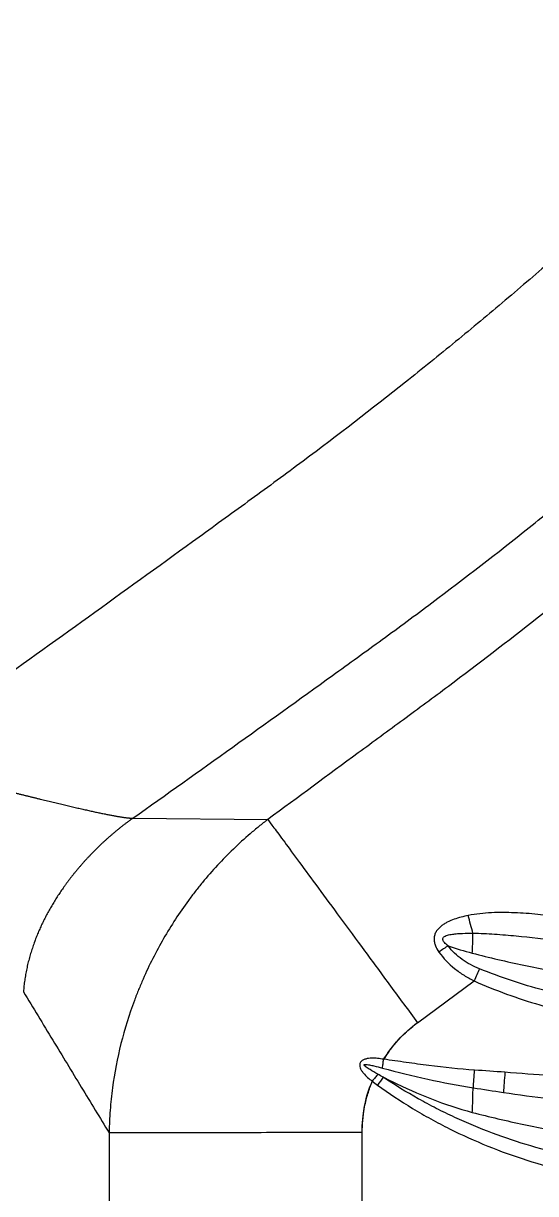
# Model space of a CAD drawing. Extents: x -2 to 78, y -19 to 124.
# Drawn here: x 20.94 to 24.96, y 42.78 to 51.96 of the extents above; entities that cross this region are included whole.
import ezdxf

# ---------------------------------------------------------------- set-up
doc = ezdxf.new("R2010")
doc.units = 0
doc.header["$MEASUREMENT"] = 0
doc.layers.add('1', color=4, linetype='Continuous')
doc.layers.add('GEOMETRY', color=2, linetype='Continuous', lineweight=25)

# ---------------------------------------------------------------- blocks, each defined once
blk = doc.blocks.new('2026 BEAM 220')
at = {"layer": 'GEOMETRY'}
for p, q in [((23.7796, 45.7238), (24.8385, 45.7143)), ((26.0123, 44.1193), (26.4581, 44.448)), ((26.0123, 44.1193), (26.4566, 44.4464)), ((23.5936, 43.2542), (23.5958, 41.6497)), ((23.5936, 43.2542), (23.5958, 41.6497)), ((25.5782, 42.5969), (25.5773, 43.257))]:
    blk.add_line(p, q, dxfattribs=at)
at = {"layer": 'GEOMETRY', "flags": 128}
for points in [[(26.4986, 44.5419), (26.4936, 44.5306), (26.4885, 44.519), (26.4833, 44.5073), (26.4781, 44.4953), (26.4728, 44.4832), (26.4674, 44.471), (26.462, 44.4587), (26.4566, 44.4464)], [(25.7376, 43.7628), (25.7387, 43.7713), (25.7398, 43.7798), (25.741, 43.7885), (25.7421, 43.7971), (25.7433, 43.8058), (25.7444, 43.8145), (25.7456, 43.8233), (25.7467, 43.8321)], [(26.698, 43.7299), (26.6964, 43.7085), (26.6948, 43.6873), (26.6932, 43.6664), (26.6917, 43.6459), (26.6902, 43.6261), (26.6888, 43.607), (26.6874, 43.5889), (26.6861, 43.5718)], [(25.7002, 43.7152), (25.695, 43.7084), (25.6898, 43.7016), (25.6846, 43.6947), (25.6793, 43.6878), (25.674, 43.6809), (25.6686, 43.6739), (25.6633, 43.6669), (25.658, 43.6599)]]:
    blk.add_lwpolyline(points, dxfattribs=at)
at = {"layer": 'GEOMETRY'}
for points, knots in [([(15.9772, 49.218), (15.9742, 49.2559), (15.9681, 49.3311), (15.9589, 49.4429), (15.9499, 49.5527), (15.941, 49.6603), (15.9322, 49.7656), (15.9236, 49.8686), (15.9152, 49.9692), (15.9076, 50.0586), (15.9014, 50.1323), (15.8971, 50.1857), (15.8925, 50.2429), (15.887, 50.3088), (15.8737, 50.4695), (15.8553, 50.6878), (15.8316, 50.9638), (15.8094, 51.2157), (15.7923, 51.411), (15.7789, 51.5577), (15.7703, 51.6529), (15.7621, 51.7516), (15.7527, 51.8785), (15.7432, 52.0365), (15.7349, 52.2311), (15.7302, 52.4206), (15.729, 52.6077), (15.7312, 52.7929), (15.7374, 53.0196), (15.7533, 53.3387), (15.7827, 53.7029), (15.8231, 54.0582), (15.865, 54.3611), (15.9045, 54.6045), (15.9464, 54.8329), (15.9866, 55.0367), (16.0252, 55.2153), (16.0568, 55.3541), (16.0795, 55.4508), (16.1042, 55.5507), (16.1371, 55.6769), (16.1809, 55.8323), (16.2579, 56.0808), (16.3657, 56.388), (16.4967, 56.7097), (16.6225, 56.9866), (16.7371, 57.22), (16.8585, 57.4496), (16.9866, 57.6753), (17.1211, 57.8972), (17.2308, 58.0668), (17.3157, 58.1928), (17.3724, 58.2753), (17.431, 58.359), (17.5069, 58.4663), (17.6018, 58.5985), (17.7575, 58.8102), (17.9576, 59.0733), (18.2823, 59.482), (18.7091, 59.9862), (19.2544, 60.5788), (19.8326, 61.1559), (20.4273, 61.701), (21.0215, 62.2022), (21.4742, 62.5539), (21.7802, 62.7791), (21.9405, 62.8944), (22.1019, 63.008), (22.3181, 63.1563), (22.5933, 63.3317), (23.0444, 63.5925), (23.5149, 63.824), (23.9964, 64.0207), (24.3047, 64.1293), (24.5498, 64.2053), (24.7039, 64.2489), (24.828, 64.2814), (24.9263, 64.3058), (25.0221, 64.3285), (25.1617, 64.3605), (25.3495, 64.4014), (25.601, 64.4512), (25.8386, 64.4935), (26.0556, 64.5278), (26.2286, 64.552), (26.4184, 64.5762), (26.7095, 64.6089), (27.0442, 64.636), (27.4341, 64.6556), (27.7774, 64.6626), (28.0968, 64.6585), (28.34, 64.6492), (28.5282, 64.6383), (28.6875, 64.626), (28.8124, 64.6148), (28.916, 64.6052), (29.0235, 64.5956), (29.1475, 64.5846), (29.2717, 64.5737), (29.3961, 64.5628), (29.5206, 64.552), (29.6638, 64.5397), (29.8267, 64.5259), (30.0103, 64.5106), (30.1967, 64.4951), (30.3218, 64.485), (30.3848, 64.4798)], [0, 0, 0, 0, 0.004843, 0.009597, 0.014259, 0.018824, 0.023288, 0.027649, 0.031902, 0.036044, 0.038979, 0.041234, 0.042806, 0.046206, 0.049569, 0.0631, 0.073734, 0.084274, 0.094702, 0.098191, 0.10261, 0.106587, 0.110504, 0.118424, 0.126236, 0.134649, 0.141909, 0.149385, 0.157539, 0.16991, 0.188751, 0.202442, 0.213743, 0.226144, 0.232543, 0.242037, 0.251419, 0.254734, 0.259311, 0.263468, 0.267206, 0.275095, 0.282994, 0.29863, 0.314326, 0.324732, 0.335103, 0.345445, 0.355763, 0.366062, 0.376348, 0.379786, 0.384124, 0.38823, 0.391914, 0.399723, 0.407527, 0.423047, 0.438823, 0.4692, 0.50094, 0.533647, 0.565342, 0.595929, 0.625332, 0.633089, 0.640944, 0.648735, 0.656515, 0.672089, 0.68755, 0.718639, 0.734756, 0.750053, 0.758024, 0.765742, 0.769424, 0.773559, 0.778002, 0.781367, 0.79094, 0.801339, 0.812566, 0.820368, 0.828172, 0.833921, 0.843802, 0.864083, 0.875183, 0.891911, 0.906487, 0.914738, 0.922093, 0.929892, 0.934582, 0.93769, 0.942849, 0.948025, 0.953217, 0.958422, 0.963638, 0.96886, 0.976435, 0.984159, 0.992018, 1, 1, 1, 1]), ([(33.3777, 57.342), (32.9836, 56.7991), (32.587, 56.2567), (32.1381, 55.6471), (32.0881, 55.5793), (31.9882, 55.4439), (31.9382, 55.3761), (31.7873, 55.1737), (31.6857, 55.0394), (31.3777, 54.6391), (31.1683, 54.3752), (30.7413, 53.8537), (30.5237, 53.5959), (30.1911, 53.2139), (30.0792, 53.0874), (29.8534, 52.8358), (29.7394, 52.7107), (29.1652, 52.0903), (28.6917, 51.6091), (27.717, 50.6764), (27.2158, 50.225), (26.5717, 49.6796), (26.442, 49.5714), (26.1808, 49.357), (26.0494, 49.2507), (25.6528, 48.935), (25.3855, 48.7288), (25.0478, 48.4764), (24.9801, 48.4262), (24.8443, 48.3263), (24.7761, 48.2767), (24.5718, 48.1279), (24.4356, 48.0289), (24.0269, 47.7325), (23.7545, 47.5356), (22.9373, 46.9471), (22.3927, 46.5576), (21.8481, 46.1711)], [0, 0, 0, 0, 0.125, 0.125, 0.140625, 0.140625, 0.15625, 0.15625, 0.1875, 0.1875, 0.25, 0.25, 0.3125, 0.3125, 0.34375, 0.34375, 0.375, 0.375, 0.5, 0.5, 0.625, 0.625, 0.65625, 0.65625, 0.6875, 0.6875, 0.75, 0.75, 0.765625, 0.765625, 0.78125, 0.78125, 0.8125, 0.8125, 0.875, 0.875, 1, 1, 1, 1]), ([(23.7796, 45.7238), (24.3021, 46.0947), (24.8241, 46.4682), (25.4109, 46.8914), (25.4761, 46.9384), (25.6064, 47.0326), (25.6716, 47.0798), (25.8666, 47.222), (25.996, 47.3177), (26.3821, 47.6078), (26.6369, 47.8049), (27.0153, 48.1062), (27.1407, 48.2075), (27.39, 48.4118), (27.5139, 48.5147), (27.8832, 48.8261), (28.1263, 49.037), (28.8464, 49.6796), (29.3142, 50.1211), (29.9975, 50.8032), (30.2221, 51.0338), (30.5545, 51.3848), (30.6646, 51.5026), (30.8831, 51.7399), (30.9916, 51.8594), (31.5293, 52.46), (31.9449, 52.9513), (32.5467, 53.7045), (32.7436, 53.9583), (32.9854, 54.2789), (33.0335, 54.3432), (33.1293, 54.4721), (33.1769, 54.5367), (33.3193, 54.731), (33.4141, 54.8605), (33.8871, 55.5085), (34.2632, 56.0276), (34.6367, 56.5474)], [0, 0, 0, 0, 0.125, 0.125, 0.140625, 0.140625, 0.15625, 0.15625, 0.1875, 0.1875, 0.25, 0.25, 0.28125, 0.28125, 0.3125, 0.3125, 0.375, 0.375, 0.5, 0.5, 0.5625, 0.5625, 0.59375, 0.59375, 0.625, 0.625, 0.75, 0.75, 0.8125, 0.8125, 0.828125, 0.828125, 0.84375, 0.84375, 0.875, 0.875, 1, 1, 1, 1]), ([(34.7363, 55.6173), (34.5609, 55.382), (34.3855, 55.1468), (34.1224, 54.7939), (34.0347, 54.6763), (33.8593, 54.441), (33.7717, 54.3233), (33.3329, 53.7354), (32.9711, 53.2739), (32.2259, 52.3687), (31.8425, 51.925), (31.2511, 51.2727), (31.0513, 51.0575), (30.6462, 50.6316), (30.4409, 50.4209), (29.4035, 49.3812), (28.5374, 48.5925), (27.1842, 47.473), (26.7242, 47.1105), (26.1964, 46.7147), (26.1377, 46.6709), (26.0198, 46.5836), (25.9607, 46.5402), (25.7836, 46.4098), (25.4292, 46.149), (25.0748, 45.8881), (24.8386, 45.7142)], [0, 0, 0, 0, 0.0625, 0.0625, 0.09375, 0.09375, 0.125, 0.125, 0.25, 0.25, 0.375, 0.375, 0.4375, 0.4375, 0.5, 0.5, 0.75, 0.75, 0.875, 0.875, 0.890625, 0.890625, 0.90625, 0.90625, 0.9375, 1, 1, 1, 1]), ([(34.7363, 55.6173), (34.5609, 55.382), (34.3855, 55.1468), (34.1224, 54.7939), (34.0347, 54.6763), (33.8593, 54.441), (33.7717, 54.3233), (33.3329, 53.7354), (32.9711, 53.2739), (32.2259, 52.3687), (31.8425, 51.925), (31.2511, 51.2727), (31.0513, 51.0575), (30.6462, 50.6316), (30.4409, 50.4209), (29.4035, 49.3812), (28.5374, 48.5925), (27.1842, 47.473), (26.7242, 47.1105), (26.1964, 46.7147), (26.1377, 46.6709), (26.0198, 46.5836), (25.9607, 46.5402), (25.7836, 46.4098), (25.4292, 46.149), (25.0748, 45.8881), (24.8386, 45.7142)], [0, 0, 0, 0, 0.0625, 0.0625, 0.09375, 0.09375, 0.125, 0.125, 0.25, 0.25, 0.375, 0.375, 0.4375, 0.4375, 0.5, 0.5, 0.75, 0.75, 0.875, 0.875, 0.890625, 0.890625, 0.90625, 0.90625, 0.9375, 1, 1, 1, 1]), ([(21.8481, 46.1711), (21.8552, 46.1693), (21.8694, 46.1658), (21.8908, 46.1605), (21.9125, 46.1552), (21.9345, 46.1498), (21.9567, 46.1444), (21.9791, 46.1389), (22.0017, 46.1333), (22.0246, 46.1278), (22.0476, 46.1221), (22.0709, 46.1165), (22.0943, 46.1107), (22.1179, 46.105), (22.1416, 46.0992), (22.1655, 46.0933), (22.1896, 46.0874), (22.2138, 46.0815), (22.2381, 46.0756), (22.2626, 46.0696), (22.2871, 46.0636), (22.3118, 46.0575), (22.3365, 46.0514), (22.3614, 46.0453), (22.3863, 46.0392), (22.4112, 46.033), (22.4363, 46.0268), (22.4613, 46.0206), (22.4864, 46.0144), (22.5116, 46.0082), (22.5368, 46.002), (22.5619, 45.9957), (22.5871, 45.9895), (22.6123, 45.9833), (22.6374, 45.977), (22.6625, 45.9708), (22.6876, 45.9645), (22.7127, 45.9583), (22.7376, 45.9521), (22.7626, 45.9459), (22.7874, 45.9398), (22.8122, 45.9336), (22.8368, 45.9275), (22.8614, 45.9214), (22.8859, 45.9153), (22.9102, 45.9093), (22.9344, 45.9033), (22.9585, 45.8974), (22.9824, 45.8915), (23.0062, 45.8856), (23.0297, 45.8798), (23.0532, 45.8741), (23.0764, 45.8684), (23.0994, 45.8628), (23.1222, 45.8573), (23.1449, 45.8518), (23.1672, 45.8464), (23.1894, 45.8411), (23.2113, 45.8358), (23.233, 45.8306), (23.2544, 45.8256), (23.2755, 45.8206), (23.2963, 45.8157), (23.3169, 45.8109), (23.3371, 45.8062), (23.3571, 45.8016), (23.3767, 45.7971), (23.396, 45.7927), (23.415, 45.7885), (23.4336, 45.7843), (23.4519, 45.7803), (23.4698, 45.7764), (23.4873, 45.7726), (23.5045, 45.7689), (23.5212, 45.7654), (23.5376, 45.762), (23.5536, 45.7587), (23.5691, 45.7556), (23.5842, 45.7526), (23.5989, 45.7497), (23.6132, 45.747), (23.6269, 45.7444), (23.6403, 45.742), (23.6531, 45.7397), (23.6655, 45.7376), (23.6774, 45.7356), (23.6889, 45.7338), (23.6998, 45.7321), (23.7102, 45.7306), (23.7201, 45.7292), (23.7294, 45.728), (23.7383, 45.7269), (23.7466, 45.726), (23.7543, 45.7253), (23.7615, 45.7247), (23.7681, 45.7242), (23.7742, 45.7239), (23.7778, 45.7239), (23.7796, 45.7238)], [0, 0, 0, 0, 0.009447, 0.018959, 0.028535, 0.038176, 0.047878, 0.057642, 0.067466, 0.07735, 0.087291, 0.097289, 0.107341, 0.117448, 0.127608, 0.137818, 0.148078, 0.158386, 0.16874, 0.17914, 0.189583, 0.200066, 0.210589, 0.221151, 0.231751, 0.242385, 0.253054, 0.263754, 0.274485, 0.285246, 0.296033, 0.306846, 0.317683, 0.328542, 0.339422, 0.35032, 0.361236, 0.372167, 0.383112, 0.394068, 0.405036, 0.416012, 0.426995, 0.437983, 0.448975, 0.459968, 0.470963, 0.481955, 0.492945, 0.50393, 0.514909, 0.52588, 0.536842, 0.547792, 0.55873, 0.569654, 0.580562, 0.591452, 0.602324, 0.613176, 0.624006, 0.634813, 0.645596, 0.656353, 0.667082, 0.677783, 0.688454, 0.699095, 0.709703, 0.720278, 0.730818, 0.741323, 0.751791, 0.762222, 0.772614, 0.782967, 0.79328, 0.803553, 0.813783, 0.823972, 0.834118, 0.84422, 0.85428, 0.864295, 0.874267, 0.884195, 0.894078, 0.903918, 0.913714, 0.923466, 0.933176, 0.942843, 0.952468, 0.962052, 0.971596, 0.981101, 0.990569, 1, 1, 1, 1]), ([(23.7796, 45.7238), (23.773, 45.7191), (23.7597, 45.7096), (23.7402, 45.6952), (23.7209, 45.6807), (23.7019, 45.6661), (23.6832, 45.6514), (23.6648, 45.6366), (23.6466, 45.6217), (23.6288, 45.6068), (23.6112, 45.5918), (23.5938, 45.5766), (23.5767, 45.5615), (23.5599, 45.5462), (23.5433, 45.5309), (23.527, 45.5155), (23.5109, 45.5001), (23.495, 45.4845), (23.4793, 45.4689), (23.4639, 45.4533), (23.4487, 45.4376), (23.4337, 45.4218), (23.4189, 45.4059), (23.4044, 45.39), (23.39, 45.374), (23.3759, 45.3579), (23.3619, 45.3418), (23.3481, 45.3256), (23.3346, 45.3093), (23.3212, 45.2929), (23.308, 45.2765), (23.2951, 45.26), (23.2823, 45.2434), (23.2697, 45.2267), (23.2573, 45.2099), (23.245, 45.1931), (23.233, 45.1762), (23.2211, 45.1591), (23.2095, 45.142), (23.198, 45.1248), (23.1867, 45.1075), (23.1756, 45.0901), (23.1647, 45.0725), (23.1539, 45.0549), (23.1434, 45.0372), (23.1331, 45.0193), (23.1229, 45.0014), (23.113, 44.9833), (23.1032, 44.9652), (23.0937, 44.9469), (23.0843, 44.9285), (23.0752, 44.91), (23.0662, 44.8914), (23.0575, 44.8726), (23.049, 44.8538), (23.0408, 44.8348), (23.0327, 44.8157), (23.0249, 44.7965), (23.0173, 44.7771), (23.0071, 44.7502), (22.9948, 44.7155), (22.981, 44.6727), (22.9684, 44.6295), (22.957, 44.5858), (22.947, 44.5417), (22.9384, 44.4972), (22.9312, 44.4524), (22.9253, 44.4074), (22.9227, 44.3772), (22.9214, 44.3621)], [0, 0, 0, 0, 0.013332, 0.02659, 0.039777, 0.052897, 0.065953, 0.07895, 0.09189, 0.104778, 0.117616, 0.13041, 0.143161, 0.155875, 0.168553, 0.1812, 0.193819, 0.206413, 0.218986, 0.231541, 0.24408, 0.256607, 0.269124, 0.281634, 0.294139, 0.306641, 0.319143, 0.331646, 0.344152, 0.356663, 0.369181, 0.381708, 0.394246, 0.406797, 0.419361, 0.431941, 0.444538, 0.457154, 0.46979, 0.482447, 0.495127, 0.507831, 0.520559, 0.533312, 0.546091, 0.558896, 0.571727, 0.584586, 0.597471, 0.610385, 0.623327, 0.636297, 0.649296, 0.662324, 0.675381, 0.688468, 0.701584, 0.714731, 0.727907, 0.741113, 0.769581, 0.798168, 0.826854, 0.85562, 0.884447, 0.913316, 0.94221, 0.97111, 1, 1, 1, 1]), ([(24.8385, 45.7143), (24.8327, 45.7098), (24.8267, 45.7052), (24.8149, 45.6961), (24.7973, 45.6823), (24.7566, 45.6498), (24.7224, 45.6212), (24.6548, 45.5631), (24.6109, 45.5231), (24.4827, 45.3993), (24.4018, 45.3118), (24.3065, 45.1962), (24.2878, 45.1728), (24.251, 45.1255), (24.233, 45.1017), (24.18, 45.0296), (24.1462, 44.9807), (24.0488, 44.8315), (23.9895, 44.7287), (23.9091, 44.5696), (23.8837, 44.5157), (23.8478, 44.4337), (23.8362, 44.4061), (23.8136, 44.3506), (23.8027, 44.3225), (23.7505, 44.1824), (23.7153, 44.0691), (23.6579, 43.8402), (23.6357, 43.7246), (23.6123, 43.5495), (23.6062, 43.4909), (23.5995, 43.4025), (23.5977, 43.3729), (23.5957, 43.3285), (23.5948, 43.3062), (23.5942, 43.284), (23.5938, 43.2691), (23.5937, 43.2616), (23.5936, 43.2542)], [0, 0, 0, 0, 0.007813, 0.007813, 0.015625, 0.03125, 0.0625, 0.0625, 0.125, 0.125, 0.25, 0.25, 0.28125, 0.28125, 0.3125, 0.3125, 0.375, 0.375, 0.5, 0.5, 0.5625, 0.5625, 0.59375, 0.59375, 0.625, 0.625, 0.75, 0.75, 0.875, 0.875, 0.9375, 0.9375, 0.96875, 0.96875, 0.984375, 0.992187, 0.992187, 1, 1, 1, 1]), ([(24.8385, 45.7143), (24.8327, 45.7098), (24.8267, 45.7052), (24.8149, 45.6961), (24.7973, 45.6823), (24.7566, 45.6498), (24.7224, 45.6212), (24.6548, 45.5631), (24.6109, 45.5231), (24.4827, 45.3993), (24.4018, 45.3118), (24.3065, 45.1962), (24.2878, 45.1728), (24.251, 45.1255), (24.233, 45.1017), (24.18, 45.0296), (24.1462, 44.9807), (24.0488, 44.8315), (23.9895, 44.7287), (23.9091, 44.5696), (23.8837, 44.5157), (23.8478, 44.4337), (23.8362, 44.4061), (23.8136, 44.3506), (23.8027, 44.3225), (23.7505, 44.1824), (23.7153, 44.0691), (23.6579, 43.8402), (23.6357, 43.7246), (23.6123, 43.5495), (23.6062, 43.4909), (23.5995, 43.4025), (23.5977, 43.3729), (23.5957, 43.3285), (23.5948, 43.3062), (23.5942, 43.284), (23.5938, 43.2691), (23.5937, 43.2616), (23.5936, 43.2542)], [0, 0, 0, 0, 0.007813, 0.007813, 0.015625, 0.03125, 0.0625, 0.0625, 0.125, 0.125, 0.25, 0.25, 0.28125, 0.28125, 0.3125, 0.3125, 0.375, 0.375, 0.5, 0.5, 0.5625, 0.5625, 0.59375, 0.59375, 0.625, 0.625, 0.75, 0.75, 0.875, 0.875, 0.9375, 0.9375, 0.96875, 0.96875, 0.984375, 0.992187, 0.992187, 1, 1, 1, 1]), ([(24.8385, 45.7143), (24.8484, 45.7009), (24.8645, 45.679), (24.9087, 45.6188), (24.9369, 45.5806), (25.0043, 45.4889), (25.0436, 45.4355), (25.1321, 45.3153), (25.1813, 45.2484), (25.288, 45.1035), (25.3455, 45.0253), (25.4669, 44.8603), (25.5309, 44.7733), (25.6634, 44.5934), (25.7318, 44.5004), (25.8709, 44.3114), (25.9416, 44.2154), (26.0123, 44.1193)], [0, 0, 0, 0, 0.125, 0.125, 0.25, 0.25, 0.375, 0.375, 0.5, 0.5, 0.625, 0.625, 0.75, 0.75, 0.875, 0.875, 1, 1, 1, 1]), ([(24.8385, 45.7143), (24.8484, 45.7009), (24.8645, 45.679), (24.9087, 45.6188), (24.9369, 45.5806), (25.0043, 45.4889), (25.0436, 45.4355), (25.1321, 45.3153), (25.1813, 45.2484), (25.288, 45.1035), (25.3455, 45.0253), (25.4669, 44.8603), (25.5309, 44.7733), (25.6634, 44.5934), (25.7318, 44.5004), (25.8709, 44.3114), (25.9416, 44.2154), (26.0123, 44.1193)], [0, 0, 0, 0, 0.125, 0.125, 0.25, 0.25, 0.375, 0.375, 0.5, 0.5, 0.625, 0.625, 0.75, 0.75, 0.875, 0.875, 1, 1, 1, 1]), ([(26.411, 44.9607), (26.3732, 44.953), (26.3359, 44.9436), (26.2816, 44.9241), (26.2636, 44.9166), (26.2377, 44.9034), (26.2293, 44.8987), (26.2129, 44.8884), (26.2049, 44.8829), (26.1898, 44.8707), (26.1827, 44.8641), (26.1697, 44.8499), (26.1638, 44.8421), (26.1539, 44.8255), (26.15, 44.8167), (26.1458, 44.8029), (26.1447, 44.7981), (26.1432, 44.7887), (26.1427, 44.7839), (26.1422, 44.7697), (26.143, 44.7601), (26.1467, 44.7413), (26.1494, 44.7322), (26.1599, 44.7055), (26.1696, 44.689), (26.1808, 44.6734)], [0, 0, 0, 0, 0.25, 0.25, 0.375, 0.375, 0.4375, 0.4375, 0.5, 0.5, 0.5625, 0.5625, 0.625, 0.625, 0.6875, 0.6875, 0.71875, 0.71875, 0.75, 0.75, 0.8125, 0.8125, 0.875, 0.875, 1, 1, 1, 1]), ([(27.1369, 44.9472), (27.0762, 44.9555), (27.0157, 44.9628), (26.8947, 44.9747), (26.8342, 44.9792), (26.7133, 44.9842), (26.6529, 44.9847), (26.5623, 44.9804), (26.532, 44.9781), (26.4715, 44.9714), (26.4413, 44.9669), (26.411, 44.9608)], [0, 0, 0, 0, 0.25, 0.25, 0.5, 0.5, 0.75, 0.75, 0.875, 0.875, 1, 1, 1, 1]), ([(26.4474, 44.8213), (26.4411, 44.8431), (26.4347, 44.8663), (26.4224, 44.9135), (26.4164, 44.9374), (26.411, 44.9608)], [0, 0, 0, 0, 0.5, 0.5, 1, 1, 1, 1]), ([(30.5731, 44.9684), (30.4996, 44.9175), (30.4243, 44.8692), (30.2707, 44.7778), (30.1924, 44.7347), (30.0331, 44.6536), (29.9524, 44.6158), (29.7895, 44.5454), (29.7072, 44.5129), (29.4578, 44.4232), (29.2882, 44.3737), (29.0289, 44.3147), (28.9417, 44.2976), (28.8096, 44.2759), (28.7653, 44.2693), (28.677, 44.2575), (28.6328, 44.2523), (28.4117, 44.2297), (28.2347, 44.2222), (27.9688, 44.2271), (27.8801, 44.2314), (27.7026, 44.2454), (27.6136, 44.2551), (27.3489, 44.2922), (27.1751, 44.3275), (26.8328, 44.4189), (26.6643, 44.4749), (26.4986, 44.5419)], [0, 0, 0, 0, 0.0625, 0.0625, 0.125, 0.125, 0.1875, 0.1875, 0.25, 0.25, 0.375, 0.375, 0.4375, 0.4375, 0.46875, 0.46875, 0.5, 0.5, 0.625, 0.625, 0.6875, 0.6875, 0.75, 0.75, 0.875, 0.875, 1, 1, 1, 1]), ([(26.2538, 44.7224), (26.2483, 44.7263), (26.243, 44.7304), (26.2327, 44.7392), (26.2278, 44.7438), (26.2212, 44.7514), (26.2191, 44.7541), (26.2154, 44.7596), (26.2138, 44.7626), (26.2114, 44.7689), (26.2106, 44.7723), (26.2108, 44.7789), (26.2117, 44.7823), (26.2151, 44.7881), (26.2175, 44.7906), (26.2227, 44.7949), (26.2256, 44.7967), (26.2345, 44.8014), (26.2407, 44.8037), (26.2599, 44.8095), (26.2732, 44.8119), (26.2997, 44.8157), (26.3131, 44.817), (26.3399, 44.8191), (26.3533, 44.8198), (26.3935, 44.8213), (26.4203, 44.8215), (26.4472, 44.8213)], [0, 0, 0, 0, 0.0625, 0.0625, 0.125, 0.125, 0.15625, 0.15625, 0.1875, 0.1875, 0.21875, 0.21875, 0.25, 0.25, 0.28125, 0.28125, 0.3125, 0.3125, 0.375, 0.375, 0.5, 0.5, 0.625, 0.625, 0.75, 0.75, 1, 1, 1, 1]), ([(26.4422, 44.6653), (26.4432, 44.6712), (26.4443, 44.6835), (26.4452, 44.709), (26.4452, 44.7417), (26.4455, 44.781), (26.4464, 44.8072), (26.4471, 44.8203), (26.4472, 44.8213)], [0, 0, 0, 0, 0.0625, 0.125, 0.25, 0.375, 0.5, 0.5099339, 0.5099339, 0.5099339, 0.5099339]), ([(26.4474, 44.8213), (26.5042, 44.8212), (26.5607, 44.8184), (26.6737, 44.8108), (26.7301, 44.8058), (26.8991, 44.7893), (27.0116, 44.7762), (27.124, 44.7632)], [0, 0, 0, 0, 0.25, 0.25, 0.5, 0.5, 1, 1, 1, 1]), ([(26.4566, 44.4464), (26.6251, 44.3724), (26.7968, 44.3101), (27.1464, 44.2081), (27.3244, 44.1684), (27.5508, 44.1332), (27.5964, 44.1269), (27.6877, 44.1158), (27.7333, 44.111), (27.8701, 44.0989), (27.9612, 44.0939), (28.2344, 44.0881), (28.4163, 44.0966), (28.6433, 44.1223), (28.6886, 44.1282), (28.7794, 44.1414), (28.8248, 44.1489), (28.9604, 44.1733), (29.0498, 44.1924), (29.3152, 44.2583), (29.4882, 44.3133), (29.742, 44.4124), (29.8257, 44.4482), (29.991, 44.5254), (30.0727, 44.5669), (30.2339, 44.6557), (30.3129, 44.7027), (30.4676, 44.8021), (30.5433, 44.8545), (30.617, 44.9096)], [0, 0, 0, 0, 0.125, 0.125, 0.25, 0.25, 0.28125, 0.28125, 0.3125, 0.3125, 0.375, 0.375, 0.5, 0.5, 0.53125, 0.53125, 0.5625, 0.5625, 0.625, 0.625, 0.75, 0.75, 0.8125, 0.8125, 0.875, 0.875, 0.9375, 0.9375, 1, 1, 1, 1]), ([(26.1808, 44.6733), (26.2159, 44.6246), (26.2572, 44.5819), (26.3271, 44.5253), (26.3519, 44.5076), (26.4031, 44.4751), (26.4295, 44.4601), (26.4566, 44.4464)], [0, 0, 0, 0, 0.5, 0.5, 0.75, 0.75, 1, 1, 1, 1]), ([(26.4986, 44.5419), (26.4745, 44.5517), (26.4509, 44.5625), (26.4053, 44.5869), (26.383, 44.6006), (26.3203, 44.6454), (26.2837, 44.6806), (26.2537, 44.7223)], [0, 0, 0, 0, 0.25, 0.25, 0.5, 0.5, 1, 1, 1, 1]), ([(26.4422, 44.6653), (26.5759, 44.6304), (26.7108, 44.5983), (26.9154, 44.5555), (26.9839, 44.5421), (27.1217, 44.5173), (27.1911, 44.5058), (27.5385, 44.454), (27.8188, 44.4298), (28.1711, 44.4274), (28.2416, 44.4283), (28.3822, 44.4329), (28.4524, 44.4366), (28.6627, 44.4513), (28.8025, 44.4661), (29.0112, 44.495), (29.0807, 44.5058), (29.2191, 44.5293), (29.2879, 44.5421), (29.4932, 44.5831), (29.6287, 44.6142), (29.7629, 44.6482)], [0, 0, 0, 0, 0.125, 0.125, 0.1875, 0.1875, 0.25, 0.25, 0.5, 0.5, 0.5625, 0.5625, 0.625, 0.625, 0.75, 0.75, 0.8125, 0.8125, 0.875, 0.875, 1, 1, 1, 1]), ([(22.9214, 44.3621), (22.9981, 44.2354), (23.1494, 43.9857), (23.3735, 43.6164), (23.5209, 43.3737), (23.5936, 43.2542)], [0, 0, 0, 0, 0.342887, 0.67622, 1, 1, 1, 1]), ([(25.7467, 43.8321), (25.7641, 43.8596), (25.7828, 43.8864), (25.8226, 43.9386), (25.8439, 43.9639), (25.9106, 44.0363), (25.9591, 44.0802), (26.0123, 44.1194)], [0, 0, 0, 0, 0.25, 0.25, 0.5, 0.5, 1, 1, 1, 1]), ([(25.7489, 43.8306), (25.7739, 43.8691), (25.822, 43.9431), (25.9122, 44.0392), (25.9788, 44.0925), (26.0123, 44.1194)], [0, 0, 0, 0, 0.349911, 0.672518, 1, 1, 1, 1]), ([(25.7467, 43.8321), (25.7312, 43.8349), (25.7156, 43.8371), (25.6843, 43.8401), (25.6686, 43.8409), (25.645, 43.8402), (25.637, 43.8396), (25.6214, 43.8376), (25.6137, 43.8362), (25.5985, 43.832), (25.591, 43.8292), (25.5772, 43.8213), (25.5708, 43.8162), (25.564, 43.8062), (25.5623, 43.8026), (25.5599, 43.795), (25.5593, 43.791), (25.559, 43.779), (25.5608, 43.7711), (25.5662, 43.7562), (25.5698, 43.7492), (25.5782, 43.7357), (25.5829, 43.7294), (25.5978, 43.7111), (25.609, 43.6999), (25.6326, 43.6789), (25.6451, 43.6692), (25.658, 43.6599)], [0, 0, 0, 0, 0.125, 0.125, 0.25, 0.25, 0.3125, 0.3125, 0.375, 0.375, 0.4375, 0.4375, 0.5, 0.5, 0.53125, 0.53125, 0.5625, 0.5625, 0.625, 0.625, 0.6875, 0.6875, 0.75, 0.75, 0.875, 0.875, 1, 1, 1, 1]), ([(26.46, 43.747), (26.3405, 43.7549), (26.2213, 43.7674), (26.0432, 43.7902), (25.9839, 43.7985), (25.8653, 43.8154), (25.8061, 43.8242), (25.7467, 43.8321)], [0, 0, 0, 0, 0.5, 0.5, 0.75, 0.75, 1, 1, 1, 1]), ([(25.7002, 43.7152), (25.6798, 43.7264), (25.6597, 43.7381), (25.6302, 43.7566), (25.6204, 43.7629), (25.6064, 43.7733), (25.6018, 43.7768), (25.5968, 43.7821), (25.5958, 43.7833), (25.5946, 43.7851), (25.5942, 43.7857), (25.5937, 43.7871), (25.5935, 43.7879), (25.5939, 43.7893), (25.5944, 43.7899), (25.5957, 43.7907), (25.5964, 43.7909), (25.5985, 43.7915), (25.6, 43.7916), (25.6043, 43.7917), (25.6073, 43.7915), (25.613, 43.791), (25.6159, 43.7907), (25.6246, 43.7894), (25.6303, 43.7884), (25.6474, 43.7851), (25.6588, 43.7826), (25.6927, 43.7748), (25.7152, 43.7689), (25.7376, 43.7628)], [0, 0, 0, 0, 0.25, 0.25, 0.375, 0.375, 0.4375, 0.4375, 0.453125, 0.453125, 0.460937, 0.460937, 0.46875, 0.46875, 0.476562, 0.476562, 0.484375, 0.484375, 0.5, 0.5, 0.53125, 0.53125, 0.5625, 0.5625, 0.625, 0.625, 0.75, 0.75, 1, 1, 1, 1]), ([(25.7376, 43.7628), (25.8551, 43.7309), (25.9734, 43.702), (26.2111, 43.6502), (26.3306, 43.6273), (26.4507, 43.6081)], [0, 0, 0, 0, 0.5, 0.5, 1, 1, 1, 1]), ([(30.5749, 43.7193), (30.4866, 43.6581), (30.396, 43.6009), (30.2107, 43.4939), (30.1159, 43.444), (29.9706, 43.3746), (29.9218, 43.3524), (29.8236, 43.31), (29.7743, 43.2897), (29.6254, 43.2319), (29.5251, 43.1972), (29.2207, 43.1042), (29.0135, 43.057), (28.7491, 43.0168), (28.6958, 43.0097), (28.5894, 42.9975), (28.5362, 42.9923), (28.3767, 42.9798), (28.2704, 42.9754), (27.9521, 42.9735), (27.7403, 42.9874), (27.4761, 43.0243), (27.4233, 43.0326), (27.3177, 43.0513), (27.265, 43.0616), (27.1081, 43.0953), (27.0047, 43.1215), (26.6983, 43.2112), (26.4989, 43.2858), (26.2561, 43.3983), (26.2078, 43.4219), (26.1123, 43.4707), (26.065, 43.496), (25.9249, 43.5747), (25.8335, 43.6308), (25.7444, 43.6908)], [0, 0, 0, 0, 0.0625, 0.0625, 0.125, 0.125, 0.15625, 0.15625, 0.1875, 0.1875, 0.25, 0.25, 0.375, 0.375, 0.40625, 0.40625, 0.4375, 0.4375, 0.5, 0.5, 0.625, 0.625, 0.65625, 0.65625, 0.6875, 0.6875, 0.75, 0.75, 0.875, 0.875, 0.90625, 0.90625, 0.9375, 0.9375, 1, 1, 1, 1]), ([(26.4507, 43.6081), (26.4521, 43.6285), (26.4536, 43.6509), (26.4567, 43.6979), (26.4583, 43.7225), (26.46, 43.747)], [0, 0, 0, 0, 0.5, 0.5, 1, 1, 1, 1]), ([(29.5774, 43.7305), (29.4574, 43.7214), (29.3375, 43.712), (29.0976, 43.6946), (28.9777, 43.6864), (28.7375, 43.6728), (28.6174, 43.6672), (28.3769, 43.6597), (28.2567, 43.6577), (28.0165, 43.6577), (27.8965, 43.6596), (27.6565, 43.6671), (27.5366, 43.6726), (27.2969, 43.6862), (27.1771, 43.6942), (26.9375, 43.7116), (26.8178, 43.7209), (26.698, 43.7299)], [0, 0, 0, 0, 0.125, 0.125, 0.25, 0.25, 0.375, 0.375, 0.5, 0.5, 0.625, 0.625, 0.75, 0.75, 0.875, 0.875, 1, 1, 1, 1]), ([(25.5773, 43.2571), (25.5772, 43.3268), (25.5844, 43.3951), (25.6047, 43.4958), (25.6131, 43.5291), (25.6281, 43.5785), (25.6335, 43.5949), (25.6451, 43.6276), (25.6514, 43.6439), (25.658, 43.6599)], [0, 0, 0, 0, 0.5, 0.5, 0.75, 0.75, 0.875, 0.875, 1, 1, 1, 1]), ([(25.5773, 43.2571), (25.5813, 43.3206), (25.5894, 43.45), (25.6235, 43.5856), (25.6559, 43.6521), (25.6594, 43.6592)], [0, 0, 0, 0, 0.462858, 0.942065, 1, 1, 1, 1]), ([(25.6986, 43.6297), (25.788, 43.5648), (25.8799, 43.5039), (26.0212, 43.4182), (26.0689, 43.3906), (26.1655, 43.3373), (26.2144, 43.3115), (26.4603, 43.1882), (26.663, 43.106), (26.9755, 43.0064), (27.0812, 42.9771), (27.2418, 42.9394), (27.2958, 42.9278), (27.404, 42.9068), (27.4581, 42.8974), (27.729, 42.8558), (27.9462, 42.8396), (28.2728, 42.8418), (28.3818, 42.8469), (28.5455, 42.8611), (28.6001, 42.8669), (28.7094, 42.8808), (28.7641, 42.8888), (29.0354, 42.9342), (29.2472, 42.987), (29.5574, 43.0901), (29.6595, 43.1285), (29.8107, 43.1921), (29.8608, 43.2144), (29.9603, 43.2609), (30.0098, 43.2853), (30.1569, 43.3613), (30.2526, 43.4158), (30.4393, 43.5324), (30.5303, 43.5944), (30.6188, 43.6606)], [0, 0, 0, 0, 0.0625, 0.0625, 0.09375, 0.09375, 0.125, 0.125, 0.25, 0.25, 0.3125, 0.3125, 0.34375, 0.34375, 0.375, 0.375, 0.5, 0.5, 0.5625, 0.5625, 0.59375, 0.59375, 0.625, 0.625, 0.75, 0.75, 0.8125, 0.8125, 0.84375, 0.84375, 0.875, 0.875, 0.9375, 0.9375, 1, 1, 1, 1]), ([(25.7435, 43.6914), (25.7435, 43.6914), (25.7435, 43.6914), (25.7435, 43.6914), (25.729, 43.6993), (25.7146, 43.7072), (25.7002, 43.7152)], [-0.00000006, -0.00000006, -0.00000006, -0.00000006, 0, 0, 0, 0.001255555, 0.001255555, 0.001255555, 0.001255555]), ([(25.744, 43.6911), (25.7671, 43.6797), (25.8914, 43.6188), (26.1203, 43.5157), (26.3336, 43.4437), (26.4422, 43.4153)], [0.4425742, 0.4425742, 0.4425742, 0.4425742, 0.5, 0.75, 1, 1, 1, 1]), ([(26.4422, 43.4153), (26.4432, 43.4212), (26.4443, 43.4335), (26.4452, 43.459), (26.4452, 43.4917), (26.4455, 43.531), (26.4468, 43.5689), (26.4487, 43.594), (26.4504, 43.6065), (26.4507, 43.6081)], [0, 0, 0, 0, 0.0625, 0.125, 0.25, 0.375, 0.5, 0.625, 0.6433729, 0.6433729, 0.6433729, 0.6433729]), ([(26.6861, 43.5718), (26.9264, 43.536), (27.167, 43.5053), (27.6496, 43.4626), (27.8916, 43.4505), (28.256, 43.4504), (28.3777, 43.4534), (28.6214, 43.4648), (28.743, 43.4732), (28.9856, 43.4947), (29.1066, 43.5078), (29.3483, 43.5376), (29.4689, 43.5544), (29.5894, 43.5723)], [0, 0, 0, 0, 0.25, 0.25, 0.5, 0.5, 0.625, 0.625, 0.75, 0.75, 0.875, 0.875, 1, 1, 1, 1]), ([(26.4422, 43.4153), (26.5759, 43.3804), (26.7108, 43.3483), (26.9154, 43.3055), (26.9839, 43.2921), (27.1217, 43.2673), (27.1911, 43.2558), (27.5385, 43.204), (27.8188, 43.1798), (28.1711, 43.1774), (28.2416, 43.1783), (28.3822, 43.1829), (28.4524, 43.1866), (28.6627, 43.2013), (28.8025, 43.2161), (29.0112, 43.245), (29.0807, 43.2558), (29.2191, 43.2793), (29.2879, 43.2921), (29.4932, 43.3331), (29.6287, 43.3642), (29.7629, 43.3982)], [0, 0, 0, 0, 0.125, 0.125, 0.1875, 0.1875, 0.25, 0.25, 0.5, 0.5, 0.5625, 0.5625, 0.625, 0.625, 0.75, 0.75, 0.8125, 0.8125, 0.875, 0.875, 1, 1, 1, 1]), ([(25.5773, 43.2571), (25.457, 43.2569), (25.3366, 43.2567), (25.0998, 43.2564), (24.9834, 43.2562), (24.7583, 43.2559), (24.6495, 43.2557), (24.4433, 43.2555), (24.3458, 43.2553), (24.1652, 43.2551), (24.0821, 43.2549), (23.933, 43.2547), (23.867, 43.2546), (23.7543, 43.2545), (23.7075, 43.2544), (23.6348, 43.2543), (23.6088, 43.2542), (23.5936, 43.2542)], [0, 0, 0, 0, 0.125, 0.125, 0.25, 0.25, 0.375, 0.375, 0.5, 0.5, 0.625, 0.625, 0.75, 0.75, 0.875, 0.875, 1, 1, 1, 1]), ([(25.5773, 43.2571), (25.457, 43.2569), (25.3366, 43.2567), (25.0998, 43.2564), (24.9834, 43.2562), (24.7583, 43.2559), (24.6495, 43.2557), (24.4433, 43.2555), (24.3458, 43.2553), (24.1652, 43.2551), (24.0821, 43.2549), (23.933, 43.2547), (23.867, 43.2546), (23.7543, 43.2545), (23.7075, 43.2544), (23.6348, 43.2543), (23.6088, 43.2542), (23.5936, 43.2542)], [0, 0, 0, 0, 0.125, 0.125, 0.25, 0.25, 0.375, 0.375, 0.5, 0.5, 0.625, 0.625, 0.75, 0.75, 0.875, 0.875, 1, 1, 1, 1]), ([(25.5892, 35.4437), (25.5891, 35.47), (25.5888, 35.5516), (25.5885, 35.7175), (25.588, 35.9705), (25.5874, 36.3105), (25.5867, 36.7374), (25.5859, 37.2515), (25.585, 37.8525), (25.584, 38.5405), (25.5828, 39.3156), (25.5816, 40.1777), (25.5803, 41.1268), (25.5788, 42.1629), (25.5778, 42.8827), (25.5773, 43.257)], [0, 0, 0, 0, 0.010099, 0.031336, 0.06371, 0.107221, 0.161869, 0.227655, 0.304578, 0.392639, 0.491836, 0.602171, 0.723644, 0.856253, 1, 1, 1, 1])]:
    blk.add_open_spline(points, degree=3, knots=knots, dxfattribs=at)
for points in [[(26.2538, 44.7224), (26.2299, 44.7075), (26.2051, 44.6908), (26.1808, 44.6734)], [(26.2537, 44.7224), (26.3159, 44.7011), (26.3787, 44.6819), (26.4422, 44.6653)], [(26.698, 43.7299), (26.6187, 43.7359), (26.5394, 43.7417), (26.46, 43.747)], [(25.658, 43.6599), (25.6714, 43.6497), (25.6849, 43.6396), (25.6986, 43.6297)], [(25.7435, 43.6914), (25.729, 43.6715), (25.7138, 43.6506), (25.6986, 43.6297)], [(26.4507, 43.6081), (26.5291, 43.5956), (26.6076, 43.5834), (26.6861, 43.5718)]]:
    blk.add_open_spline(points, degree=3, dxfattribs=at)

msp = doc.modelspace()

# ---------------------------------------------------------------- block references
at = {"layer": '1'}
msp.add_blockref('2026 BEAM 220', (-1.9801, 0), dxfattribs=at)

doc.saveas('drawing.dxf')
